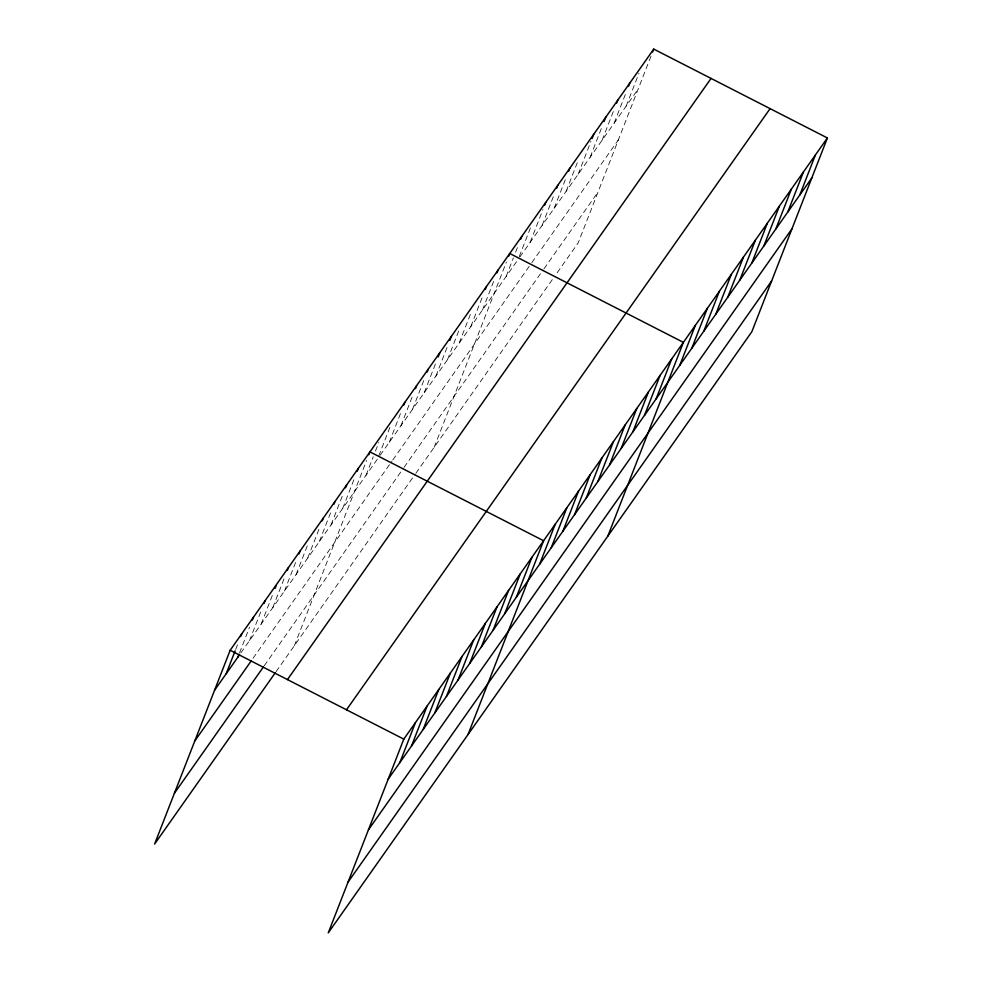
<?xml version="1.0" encoding="UTF-8"?>
<svg xmlns="http://www.w3.org/2000/svg" width="982" height="982" viewBox="0 0 982 982"><rect width="100%" height="100%" fill="white"/><g stroke="black" fill="none" stroke-linecap="round" stroke-linejoin="round"><path stroke-width="0.74" stroke-dasharray="4.91 3.68" d="M235.68 649.433L238.466 642.302M239.534 652.883L249.551 627.191M249.514 640.632L261.764 609.233M261.163 624.098L272.849 594.135M272.812 607.563L284.498 577.6M284.461 591.041L296.147 561.066M296.11 574.507L308.36 543.107M307.759 557.972L319.445 527.997M319.408 541.438L331.658 510.039M331.057 524.904L343.307 493.504M342.706 508.381L354.956 476.982M294.391 645.653L366.605 460.448M366.004 475.313L373.246 456.753M375.468 451.045L378.807 442.489M389.903 427.379L377.653 458.778L240.369 653.619M389.302 442.244L401.552 410.844M400.951 425.722L413.201 394.322M412.6 409.187L424.285 379.212M424.249 392.653L436.499 361.253M435.898 376.118L447.583 346.143M447.547 359.584L459.797 328.184M459.195 343.049L470.881 313.086M470.844 326.527L483.095 295.128M482.493 309.993L494.179 280.017M434.179 447.264L506.393 262.059M506.147 276.421L513.39 257.873M515.611 252.165L518.398 245.021M519.269 256.535L530.955 226.572M530.157 242.358L542.948 209.534M542.162 225.332L554.4 193.933M554.155 208.294L566.405 176.895M566.16 191.257L577.846 161.294M578.165 174.231L590.955 141.396M590.17 157.194L602.408 125.794M602.162 140.156L614.413 108.757M614.167 123.131L626.406 91.731M626.172 106.093L638.975 73.269M650.968 56.232L578.202 242.873L555.922 274.506M380.157 455.243L517.293 260.611M519.871 256.965L638.177 89.067M253.025 658.321L391.978 461.123M392.812 459.944L530.943 263.913M531.802 262.697L618.39 139.825M264.256 665.747L403.209 468.549M404.044 467.358L543.132 269.976M543.991 268.761L598.001 192.116M276.089 671.627L415.042 474.429M415.877 473.25L554.204 276.936"/><path stroke-width="1.47" d="M827.396 137.959L403.798 739.127L328.246 932.9L751.844 331.732L827.396 137.959L653.754 49.1L230.156 650.268L154.604 844.041L275.255 672.817M226.216 673.701L235.128 650.857M240.688 636.594L241.805 633.734M237.865 657.167L238.982 654.307M252.337 620.059L253.454 617.199M263.986 603.525L265.103 600.677M275.083 588.427L276.188 585.567M287.284 570.456L288.401 567.608M298.933 553.934L300.05 551.074M322.231 520.865L323.348 518.005M333.88 504.331L334.997 501.483M345.529 487.796L346.646 484.948M357.178 471.274L358.295 468.414M368.827 454.74L369.944 451.88L543.586 540.738L468.033 734.511M403.774 405.136L404.891 402.289M415.423 388.614L416.54 385.754M427.072 372.08L428.189 369.22M438.168 356.969L439.838 352.685M449.817 340.435L451.487 336.163M485.317 289.42L486.434 286.56M496.966 272.886L498.083 270.025M508.615 256.351L509.732 253.491L683.374 342.362L607.821 536.135M520.62 239.313L521.737 236.466M544.617 205.25L545.734 202.402M556.622 188.225L557.739 185.365M568.627 171.187L569.744 168.327M592.072 138.548L593.742 134.264M604.077 121.51L605.747 117.226M616.635 103.049L617.752 100.201M628.64 86.023L629.744 83.163M652.637 51.96L653.754 49.1M399.858 762.56L415.447 722.592M411.507 746.025L427.096 706.07M423.156 729.491L438.745 689.536M434.805 712.969L450.394 673.001M446.454 696.434L462.043 656.467M458.103 679.9L473.692 639.933M469.752 663.366L485.341 623.41M481.401 646.831L496.99 606.876M493.05 630.297L508.639 590.342M504.699 613.775L520.288 573.807M516.348 597.24L531.937 557.273M539.646 564.171L555.235 524.216M551.295 547.637L566.884 507.682M562.944 531.115L578.533 491.147M574.593 514.58L590.182 474.613M586.242 498.046L601.831 458.078M597.903 481.511L613.48 441.556M609.552 464.977L625.129 425.022M621.201 448.455L636.778 408.487M632.85 431.92L648.427 391.953M644.499 415.386L660.076 375.419M656.148 398.852L671.725 358.896M679.789 365.292L695.379 325.324M691.794 348.254L707.371 308.287M703.799 331.216L719.376 291.261M715.804 314.191L731.381 274.224M727.797 297.153L743.386 257.198M739.802 280.128L755.379 240.16M751.807 263.09L767.384 223.123M763.812 246.052L779.389 206.097M775.805 229.027L791.394 189.06M787.809 211.989L803.399 172.034M799.814 194.952L815.391 154.996M214.567 690.236L239.534 654.798M194.78 740.98L251.367 660.69M174.391 793.284L263.421 666.925M287.456 679.593L711.054 78.425M346.486 709.802L770.097 108.634M388.209 779.094L811.819 177.926M368.422 829.851L792.032 228.683M348.033 882.143L771.643 280.975M230.156 650.268L403.798 739.127"/></g></svg>
